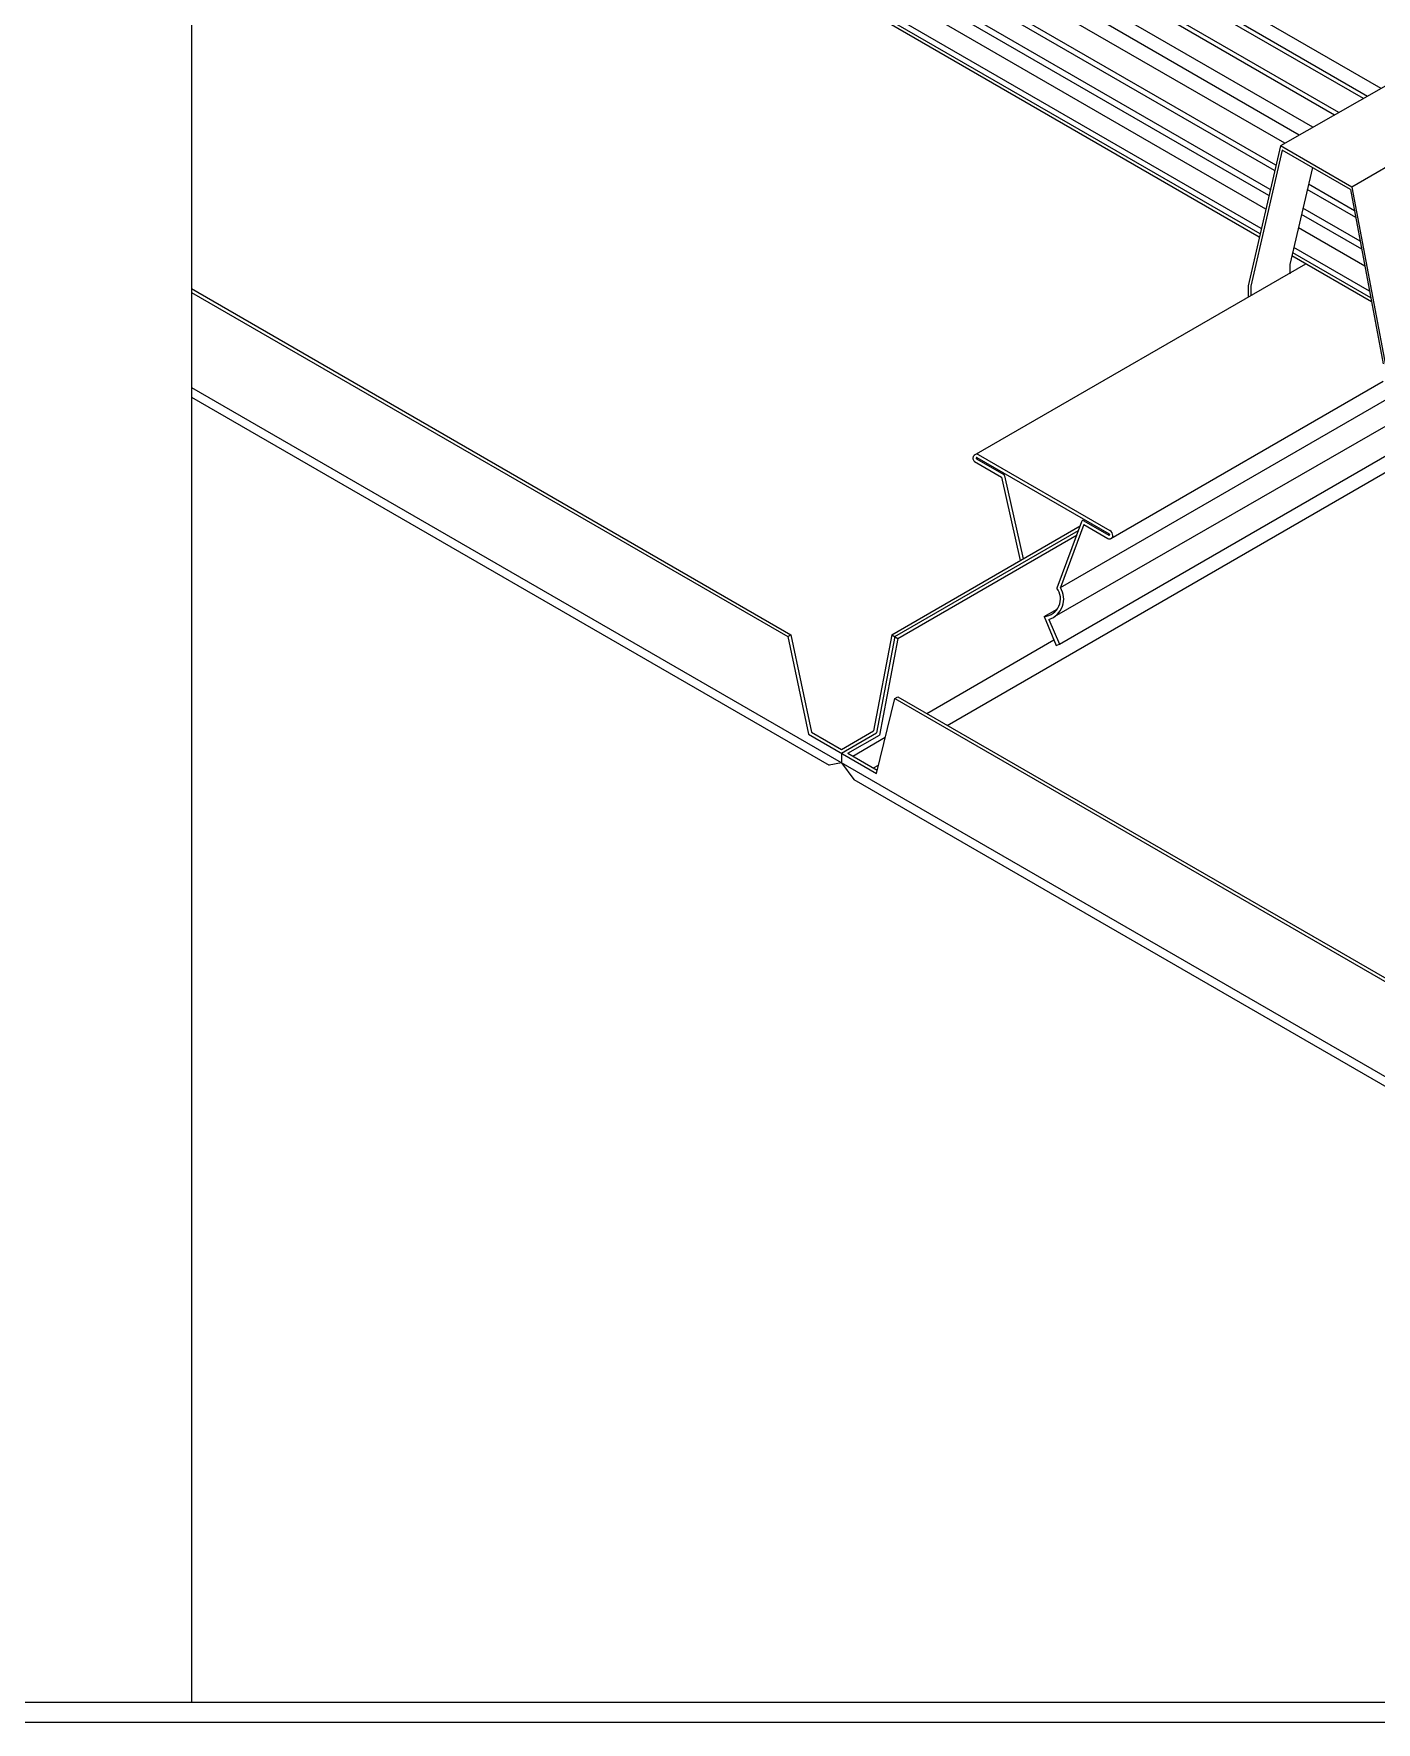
# Model space of a CAD drawing. Header units: millimetres. Extents: x 1394 to 74708, y 590 to 17190.
# Drawn here: x 63734 to 66506, y 590 to 4076 of the extents above; entities that cross this region are included whole.
import ezdxf

# ---------------------------------------------------------------- set-up
doc = ezdxf.new("R2010")
doc.units = ezdxf.units.MM
doc.layers.get('Defpoints').update_dxf_attribs({"color": 152})
for name, color, linetype in [('5', 5, 'Continuous'), ('A-LINE-3', 7, 'Continuous'), ('BAR', 3, 'Continuous'), ('CEIL', 8, 'Continuous'), ('clip', 8, 'Continuous')]:
    doc.layers.add(name, color=color, linetype=linetype)

msp = doc.modelspace()

# ---------------------------------------------------------------- linework, layer by layer
at = {"layer": '5'}
for p, q in [((66487.96, 3946.91), (65107.78, 4743.66)), ((66428.66, 3913.26), (65048.68, 4709.89)), ((66479.56, 3942.15), (65099.41, 4738.88)), ((66419.91, 3908.29), (65039.96, 4704.91)), ((66375.26, 3882.95), (65016.83, 4667.14)), ((66317.02, 3849.9), (65034.96, 4590)), ((66298.63, 3804.47), (65059.76, 4519.64)), ((66296.1, 3793.51), (65065.26, 4504.05)), ((66287.16, 3754.76), (65084.69, 4448.92)), ((66284.22, 3742.03), (65091.07, 4430.81)), ((66277.81, 3714.25), (65105.01, 4391.29)), ((66268.49, 3673.89), (65125.24, 4333.87)), ((66265.96, 3662.93), (65130.74, 4318.27)), ((66461, 3710.74), (66366.06, 3765.54)), ((66463.63, 3696.8), (66363.53, 3754.58)), ((66475.94, 3631.36), (66351.65, 3703.11)), ((66472.89, 3647.54), (66354.59, 3715.84)), ((66482.59, 3596.04), (66345.23, 3675.33)), ((66492.24, 3544.73), (66335.92, 3634.97)), ((66494.86, 3530.79), (66333.39, 3624.01))]:
    msp.add_line(p, q, dxfattribs=at)
at = {"layer": 'A-LINE-3'}
msp.add_line((64059.78, 17160), (64059.78, 630), dxfattribs=at)
msp.add_lwpolyline([(51885, 17160), (72429.78, 17160), (72429.78, 630), (51885, 630)], close=True, dxfattribs=at)
at = {"layer": 'BAR', "color": 13}
for p, q in [((65675.76, 3205.79), (66360.32, 3601.02)), ((65841.8, 2872.68), (66734.25, 3386.54)), ((65853.82, 2932.42), (66687.31, 3413.64)), ((65851.52, 2815.59), (66787.34, 3355.89)), ((65958.08, 3033.8), (66520.54, 3358.53)), ((65820.31, 2872.79), (65847.21, 2888.32))]:
    msp.add_line(p, q, dxfattribs=at)
at = {"layer": 'BAR'}
for p, q in [((65676.13, 3193.13), (65732.26, 3160.72)), ((65680.15, 3198.66), (65736.92, 3165.89)), ((65680.35, 3198.71), (65682.76, 3200.1)), ((65681.33, 3200.92), (65954.24, 3043.36)), ((65684.12, 3207.17), (65955.95, 3050.23)), ((65732.26, 3160.72), (65770.77, 2988.27)), ((65738.55, 3163.62), (65776.94, 2991.84)), ((65897.13, 3068.62), (65846.49, 2931.62)), ((65902.07, 3070.53), (65953.82, 3040.66)), ((65902.36, 3062.51), (65853.82, 2932.42)), ((65902.36, 3062.51), (65951.69, 3034.03)), ((65955.1, 3041.89), (65955.1, 3041.39)), ((65820.31, 2872.79), (65845.29, 2812.88)), ((65830.17, 2866.82), (65851.57, 2815.5)), ((65845.28, 2812.94), (65851.55, 2815.55))]:
    msp.add_line(p, q, dxfattribs=at)
for points in [[(65684.12, 3207.17, 0.0208872), (65683.44, 3207.4, 0.0976761), (65680.23, 3207.71, 0.0992772), (65677.15, 3206.76, 0.1004399), (65674.71, 3204.72, 0.1004399), (65673.26, 3201.89, 0.0992772), (65673.01, 3198.68, 0.0976761), (65674.02, 3195.61, 0.0965733), (65676.13, 3193.13, 0.0755337), (65678.35, 3191.84, 0.0976761)], [(65681.33, 3200.92, 0.069329), (65680.91, 3200.94, 0.0992772), (65680.39, 3200.78, 0.1004399), (65680.03, 3200.47, 0.1004399), (65679.81, 3200.05, 0.0992772), (65679.77, 3199.51, 0.0976761), (65679.95, 3198.94, 0.049903), (65680.15, 3198.66, 0.0755337)], [(65951.69, 3034.03, 0.5773503), (65961.9, 3039.92, 0.2679492), (65955.95, 3050.23)]]:
    msp.add_lwpolyline(points, format="xyb", dxfattribs=at)
for centre, radius, start, end in [((65735.22, 3162.94), 3.4, 11.47807, 60), ((65900.37, 3067.59), 3.4, 60, 162.37765), ((65954.24, 3041.39), 0.851, 240, 0), ((65953.39, 3041.89), 1.7, 0, 60), ((65817.07, 2909.47), 36.83, 275.05451, 36.9687), ((65816.28, 2908.89), 44.31, 288.27826, 32.07607)]:
    msp.add_arc(centre, radius, start, end, dxfattribs=at)
at = {"layer": 'CEIL'}
for p, q in [((66516.15, 3962.91), (65135.87, 4759.71)), ((66347.07, 3866.95), (65019.74, 4633.19)), ((66264.45, 3656.37), (65134.03, 4308.93)), ((66496.43, 3522.45), (66331.87, 3617.44))]:
    msp.add_line(p, q, dxfattribs=at)
at = {"layer": 'CEIL', "linetype": 'Continuous'}
for p, q in [((64059.78, 3550.28), (65297.13, 2834.79)), ((64059.78, 3542.02), (65290.93, 2831.21)), ((64059.78, 3345.6), (67540.35, 1336.09)), ((64059.78, 3325.96), (65375.98, 2566.05)), ((65620.07, 2648.05), (66816.7, 3338.93)), ((65505.82, 2834.81), (65894.34, 3059.84)), ((65512.06, 2831.21), (65891.26, 3050.15)), ((65518.29, 2827.61), (65888.46, 3041.33)), ((65290.93, 2831.21), (65297.13, 2834.79)), ((65290.93, 2831.21), (65333.45, 2629.89)), ((65297.13, 2834.79), (65339.48, 2634.26)), ((65505.82, 2834.81), (65467.69, 2636.68)), ((65512.06, 2831.21), (65473.79, 2632.34)), ((65518.29, 2827.61), (65479.88, 2628)), ((65505.82, 2834.81), (65518.29, 2827.61)), ((65577.79, 2672.75), (65840.48, 2824.41)), ((65473.79, 2548.87), (65512.06, 2703.54)), ((65512.06, 2703.54), (65518.26, 2707.12)), ((65512.06, 2703.54), (67710.45, 1434.3)), ((65518.26, 2707.12), (67716.65, 1437.88)), ((65333.45, 2629.89), (65473.79, 2548.87)), ((65339.48, 2634.26), (65401.49, 2598.46)), ((65401.49, 2598.46), (65467.69, 2636.68)), ((65401.49, 2590.6), (65473.79, 2632.34)), ((65415.1, 2590.6), (65479.88, 2628)), ((65425.31, 2584.71), (65492.21, 2623.34)), ((65401.49, 2590.6), (65401.49, 2570.96)), ((65415.1, 2590.6), (65475.49, 2555.74)), ((65401.49, 2570.96), (65375.98, 2566.05)), ((65401.49, 2570.96), (65427.01, 2536.59)), ((65467.83, 2560.16), (65478.04, 2566.05)), ((65427.01, 2536.59), (67523.34, 1326.27))]:
    msp.add_line(p, q, dxfattribs=at)
at = {"layer": 'clip'}
for p, q in [((66525.9, 3968.45), (66307.93, 3844.74)), ((66764.77, 3938.73), (66455.74, 3759.53)), ((66307.93, 3844.74), (66241.14, 3555.4)), ((66311.95, 3835.49), (66247.14, 3554.71)), ((66455.74, 3759.53), (66307.93, 3844.74)), ((66452.81, 3754.3), (66311.95, 3835.49)), ((66373.96, 3799.75), (66327.78, 3599.73)), ((66452.81, 3754.3), (66520.54, 3394.34)), ((66455.74, 3759.53), (66524.93, 3391.81)), ((66327.78, 3599.73), (66327.78, 3580.7)), ((66241.14, 3555.4), (66241.14, 3532.21)), ((66247.14, 3554.71), (66247.14, 3535.68))]:
    msp.add_line(p, q, dxfattribs=at)
at = {"layer": 'Defpoints'}
msp.add_lwpolyline([(72465, 17190), (51855, 17190), (51855, 589.58), (72465, 589.58)], close=True, dxfattribs=at)

doc.saveas('drawing.dxf')
